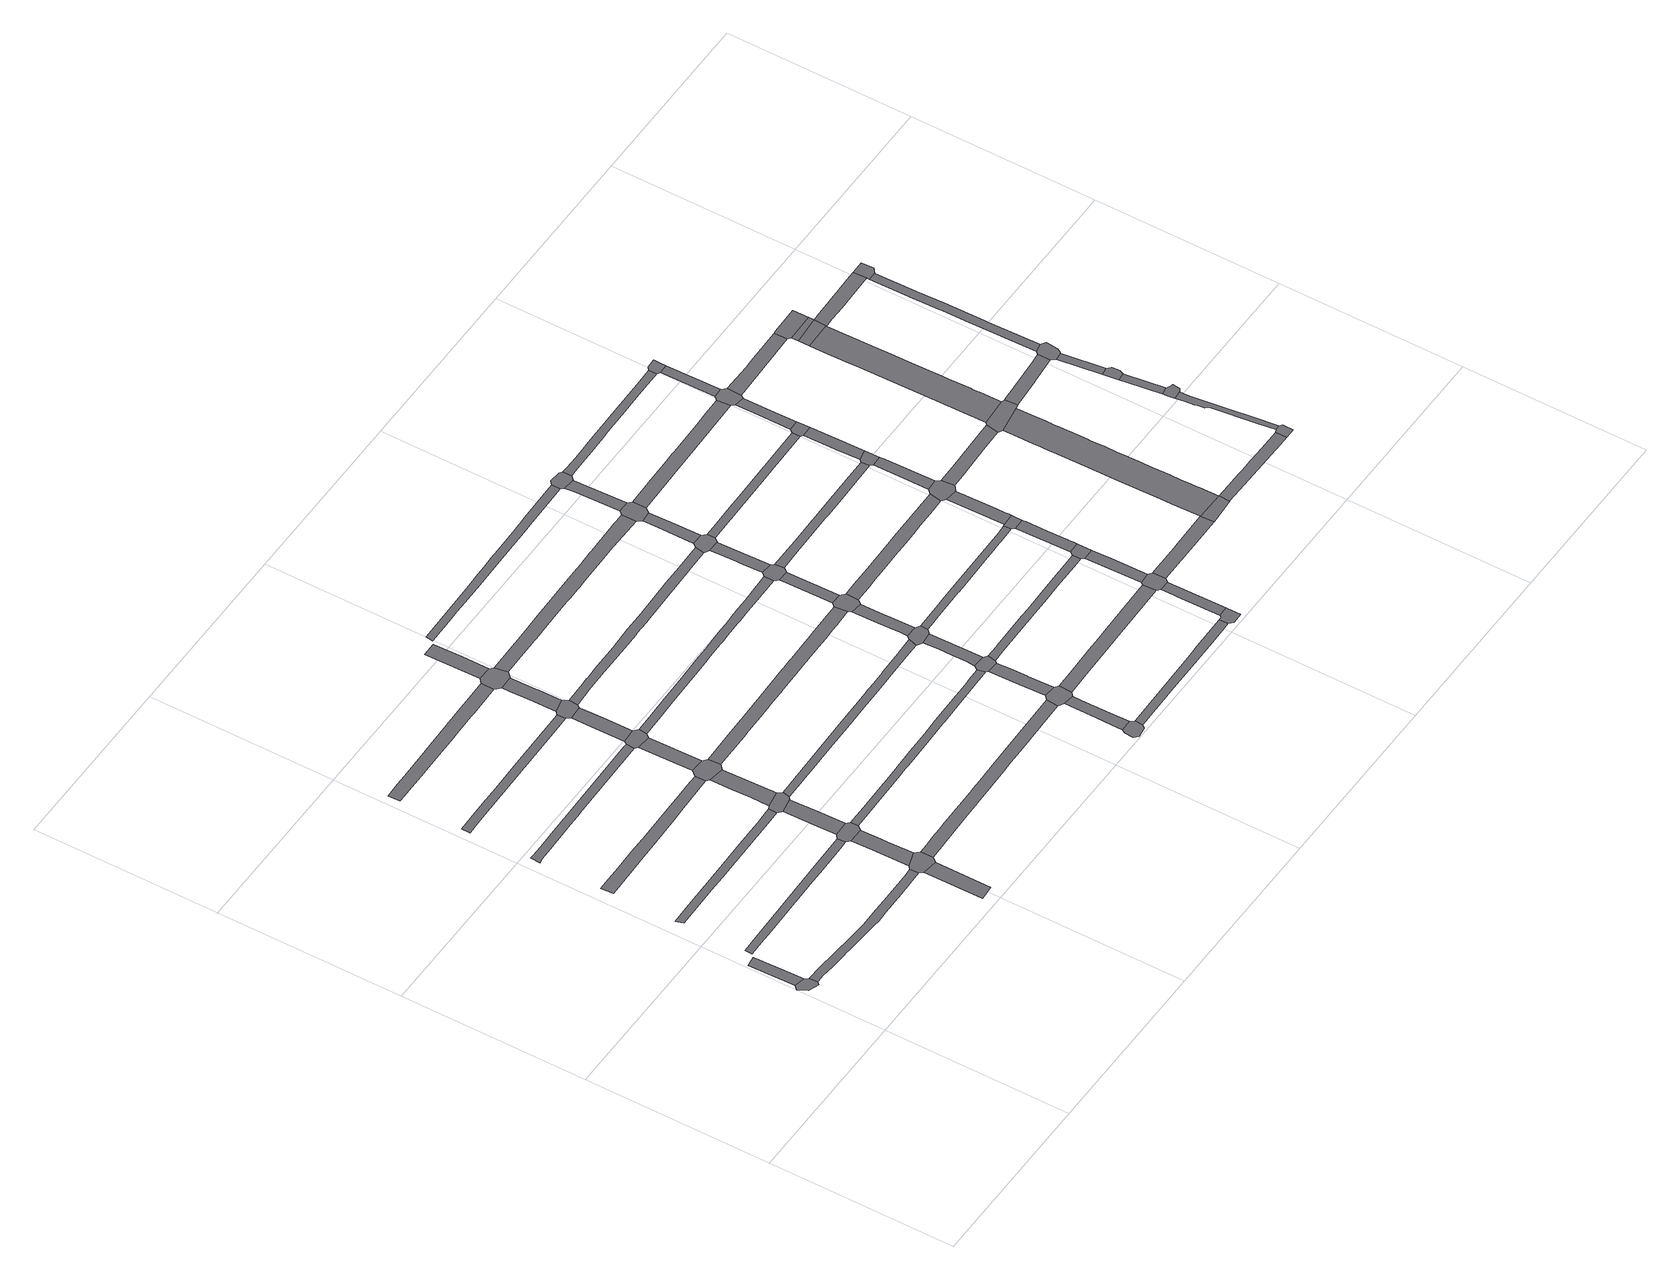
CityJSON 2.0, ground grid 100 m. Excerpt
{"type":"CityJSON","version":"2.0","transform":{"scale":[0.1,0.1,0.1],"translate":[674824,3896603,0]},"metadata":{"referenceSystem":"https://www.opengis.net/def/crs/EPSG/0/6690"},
"CityObjects":{
"road1":{"type":"Road","attributes":{"function":"9","usage":"9","RoadStructureAttribute.widthType":"9","RoadStructureAttribute.width":-9999,"RoadStructureAttribute.sectionType":"9"},"geometry":[{"type":"MultiSurface","lod":"1","boundaries":[[[0,1,2,3,4,5,6]]]}]},
"road2":{"type":"Road","attributes":{"function":"9","usage":"9","RoadStructureAttribute.widthType":"2","RoadStructureAttribute.width":6.5,"RoadStructureAttribute.sectionType":"1"},"geometry":[{"type":"MultiSurface","lod":"1","boundaries":[[[1,7,8,9,2]]]}]},
"road3":{"type":"Road","attributes":{"function":"9","usage":"9","RoadStructureAttribute.widthType":"3","RoadStructureAttribute.width":4.37,"RoadStructureAttribute.sectionType":"1"},"geometry":[{"type":"MultiSurface","lod":"1","boundaries":[[[10,11,12,13,14,15,16,17,18,19,20,21,22,23,24,25,26,27,28,29,30,31,32,33,34,0,6]]]}]},
"road4":{"type":"Road","attributes":{"function":"9","usage":"9","RoadStructureAttribute.widthType":"3","RoadStructureAttribute.width":4.01,"RoadStructureAttribute.sectionType":"1"},"geometry":[{"type":"MultiSurface","lod":"1","boundaries":[[[35,36,37,38,39,40,41,42,43,44,45,46,47,48,49,50,51]]]}]},
"road5":{"type":"Road","attributes":{"function":"9","usage":"9","RoadStructureAttribute.widthType":"3","RoadStructureAttribute.width":4.15,"RoadStructureAttribute.sectionType":"1"},"geometry":[{"type":"MultiSurface","lod":"1","boundaries":[[[52,53,54,55,56,57,58,59,60,61,62,63,64,65,66,67,68]]]}]},
"road6":{"type":"Road","attributes":{"function":"9","usage":"9","RoadStructureAttribute.widthType":"3","RoadStructureAttribute.width":5.82,"RoadStructureAttribute.sectionType":"1"},"geometry":[{"type":"MultiSurface","lod":"1","boundaries":[[[69,70,71,72,73,74,75,76,77,78,79,80,81,82,83,84,85,86,87,88]]]}]},
"road7":{"type":"Road","attributes":{"function":"9","usage":"9","RoadStructureAttribute.widthType":"2","RoadStructureAttribute.width":7.75,"RoadStructureAttribute.sectionType":"1"},"geometry":[{"type":"MultiSurface","lod":"1","boundaries":[[[89,90,91,92]]]}]},
"road8":{"type":"Road","attributes":{"function":"9","usage":"9","RoadStructureAttribute.widthType":"3","RoadStructureAttribute.width":4.35,"RoadStructureAttribute.sectionType":"1"},"geometry":[{"type":"MultiSurface","lod":"1","boundaries":[[[93,94,95,96,97,98,99,100,101,102,103,104,105,106,107,108]]]}]},
"road9":{"type":"Road","attributes":{"function":"9","usage":"9","RoadStructureAttribute.widthType":"9","RoadStructureAttribute.width":-9999,"RoadStructureAttribute.sectionType":"9"},"geometry":[{"type":"MultiSurface","lod":"1","boundaries":[[[109,110,111,25,24,90,89,112]]]}]},
"road10":{"type":"Road","attributes":{"function":"9","usage":"9","RoadStructureAttribute.widthType":"2","RoadStructureAttribute.width":7.75,"RoadStructureAttribute.sectionType":"1"},"geometry":[{"type":"MultiSurface","lod":"1","boundaries":[[[113,114,115,116,117,111,110]]]}]},
"road11":{"type":"Road","attributes":{"function":"9","usage":"9","RoadStructureAttribute.widthType":"3","RoadStructureAttribute.width":4.35,"RoadStructureAttribute.sectionType":"1"},"geometry":[{"type":"MultiSurface","lod":"1","boundaries":[[[118,119,120,121,122,123,124,125,126,127]]]}]},
"road12":{"type":"Road","attributes":{"function":"9","usage":"9","RoadStructureAttribute.widthType":"9","RoadStructureAttribute.width":-9999,"RoadStructureAttribute.sectionType":"9"},"geometry":[{"type":"MultiSurface","lod":"1","boundaries":[[[128,35,51,116,115,129,130,131]]]}]},
"road13":{"type":"Road","attributes":{"function":"9","usage":"9","RoadStructureAttribute.widthType":"2","RoadStructureAttribute.width":7.75,"RoadStructureAttribute.sectionType":"1"},"geometry":[{"type":"MultiSurface","lod":"1","boundaries":[[[132,133,134,135,136,137,138,128,131]]]}]},
"road14":{"type":"Road","attributes":{"function":"9","usage":"9","RoadStructureAttribute.widthType":"2","RoadStructureAttribute.width":8.32,"RoadStructureAttribute.sectionType":"1"},"geometry":[{"type":"MultiSurface","lod":"1","boundaries":[[[139,140,141,142,143,144,145,146,147,148,149,150,151,152,153,154,155,156,157,158,159,160,161,162,163]]]}]},
"road15":{"type":"Road","attributes":{"function":"9","usage":"9","RoadStructureAttribute.widthType":"9","RoadStructureAttribute.width":-9999,"RoadStructureAttribute.sectionType":"9"},"geometry":[{"type":"MultiSurface","lod":"1","boundaries":[[[164,165,57,56,136,135,166,167]]]}]},
"road16":{"type":"Road","attributes":{"function":"9","usage":"9","RoadStructureAttribute.widthType":"2","RoadStructureAttribute.width":7.75,"RoadStructureAttribute.sectionType":"1"},"geometry":[{"type":"MultiSurface","lod":"1","boundaries":[[[164,168,169,170,171,165]]]}]},
"road17":{"type":"Road","attributes":{"function":"9","usage":"9","RoadStructureAttribute.widthType":"9","RoadStructureAttribute.width":-9999,"RoadStructureAttribute.sectionType":"9"},"geometry":[{"type":"MultiSurface","lod":"1","boundaries":[[[172,173,79,78,169,168,174,175,176]]]}]},
"road18":{"type":"Road","attributes":{"function":"9","usage":"9","RoadStructureAttribute.widthType":"2","RoadStructureAttribute.width":7.75,"RoadStructureAttribute.sectionType":"1"},"geometry":[{"type":"MultiSurface","lod":"1","boundaries":[[[177,178,172,176,179]]]}]},
"road19":{"type":"Road","attributes":{"function":"9","usage":"9","RoadStructureAttribute.widthType":"9","RoadStructureAttribute.width":-9999,"RoadStructureAttribute.sectionType":"9"},"geometry":[{"type":"MultiSurface","lod":"1","boundaries":[[[180,181,101,100,177,179,182,183]]]}]},
"road20":{"type":"Road","attributes":{"function":"9","usage":"9","RoadStructureAttribute.widthType":"2","RoadStructureAttribute.width":7.75,"RoadStructureAttribute.sectionType":"1"},"geometry":[{"type":"MultiSurface","lod":"1","boundaries":[[[184,185,186,187,188,181,180]]]}]},
"road21":{"type":"Road","attributes":{"function":"9","usage":"9","RoadStructureAttribute.widthType":"9","RoadStructureAttribute.width":-9999,"RoadStructureAttribute.sectionType":"9"},"geometry":[{"type":"MultiSurface","lod":"1","boundaries":[[[186,189,190,191,192,122,121,187]]]}]},
"road22":{"type":"Road","attributes":{"function":"9","usage":"9","RoadStructureAttribute.widthType":"2","RoadStructureAttribute.width":7.75,"RoadStructureAttribute.sectionType":"1"},"geometry":[{"type":"MultiSurface","lod":"1","boundaries":[[[193,194,195,192,191,196,197,198,199,200,201]]]}]},
"road23":{"type":"Road","attributes":{"function":"9","usage":"9","RoadStructureAttribute.widthType":"2","RoadStructureAttribute.width":6.18,"RoadStructureAttribute.sectionType":"1"},"geometry":[{"type":"MultiSurface","lod":"1","boundaries":[[[202,203,204,205,206,207,208,209,210,211,212,109,112,213,214,215,216,217,218,219,220,221,222]]]}]},
"road24":{"type":"Road","attributes":{"function":"9","usage":"9","RoadStructureAttribute.widthType":"9","RoadStructureAttribute.width":-9999,"RoadStructureAttribute.sectionType":"9"},"geometry":[{"type":"MultiSurface","lod":"1","boundaries":[[[193,201,223,224,225,226,139,163]]]}]},
"road25":{"type":"Road","attributes":{"function":"9","usage":"9","RoadStructureAttribute.widthType":"2","RoadStructureAttribute.width":7.75,"RoadStructureAttribute.sectionType":"1"},"geometry":[{"type":"MultiSurface","lod":"1","boundaries":[[[227,228,229,230,226,225]]]}]},
"road26":{"type":"Road","attributes":{"function":"9","usage":"9","RoadStructureAttribute.widthType":"4","RoadStructureAttribute.width":3.93,"RoadStructureAttribute.sectionType":"1"},"geometry":[{"type":"MultiSurface","lod":"1","boundaries":[[[231,232,233,234,235,236,237,238,239,240,130,129,241,242,243,244,245,246,247,248,249,250,251,252,253,254]]]}]},
"road27":{"type":"Road","attributes":{"function":"9","usage":"9","RoadStructureAttribute.widthType":"3","RoadStructureAttribute.width":4.07,"RoadStructureAttribute.sectionType":"1"},"geometry":[{"type":"MultiSurface","lod":"1","boundaries":[[[255,256,257,258,259,260,261,262,263,264,265,266,267,268,269,270,271,272,273,274,167,166]]]}]},
"road28":{"type":"Road","attributes":{"function":"9","usage":"9","RoadStructureAttribute.widthType":"2","RoadStructureAttribute.width":6.54,"RoadStructureAttribute.sectionType":"1"},"geometry":[{"type":"MultiSurface","lod":"1","boundaries":[[[275,276,277,278,279,280,281,282,283,284,285,286,287,288,289,290,175,174,291,292,293,294,295,296,297,298,299,300,301,302,303,304,305,306,307,308,309,310,311,312,313,314,315,316]]]}]},
"road29":{"type":"Road","attributes":{"function":"9","usage":"9","RoadStructureAttribute.widthType":"3","RoadStructureAttribute.width":4.42,"RoadStructureAttribute.sectionType":"1"},"geometry":[{"type":"MultiSurface","lod":"1","boundaries":[[[317,318,319,320,321,322,323,324,325,326,327,328,329,330,331,183,182,332,333,334,335,336,337,338,339,340,341,342,343,344,345,346,347,348]]]}]},
"road30":{"type":"Road","attributes":{"function":"9","usage":"9","RoadStructureAttribute.widthType":"9","RoadStructureAttribute.width":-9999,"RoadStructureAttribute.sectionType":"9"},"geometry":[{"type":"MultiSurface","lod":"1","boundaries":[[[349,350,351,352,353,354,355,356]]]}]},
"road31":{"type":"Road","attributes":{"function":"9","usage":"9","RoadStructureAttribute.widthType":"3","RoadStructureAttribute.width":4.79,"RoadStructureAttribute.sectionType":"1"},"geometry":[{"type":"MultiSurface","lod":"1","boundaries":[[[357,358,359,360,361,362,363,364,365,366,367,368,190,189,369,370,371,372,373,374,375,376,377,378,379,380]]]}]},
"road32":{"type":"Road","attributes":{"function":"9","usage":"9","RoadStructureAttribute.widthType":"2","RoadStructureAttribute.width":6.27,"RoadStructureAttribute.sectionType":"1"},"geometry":[{"type":"MultiSurface","lod":"1","boundaries":[[[381,382,383,384,385,386,349,356]]]}]},
"road33":{"type":"Road","attributes":{"function":"9","usage":"9","RoadStructureAttribute.widthType":"9","RoadStructureAttribute.width":-9999,"RoadStructureAttribute.sectionType":"9"},"geometry":[{"type":"MultiSurface","lod":"1","boundaries":[[[221,384,383,387,388,389,390,222]]]}]},
"road34":{"type":"Road","attributes":{"function":"9","usage":"9","RoadStructureAttribute.widthType":"2","RoadStructureAttribute.width":6.68,"RoadStructureAttribute.sectionType":"1"},"geometry":[{"type":"MultiSurface","lod":"1","boundaries":[[[223,391,392,393,394,395,396,397,398,399,400,401,402,403,404,405,406,407,408,409,410,411,412,413,414,415,416,417,418,419,420,421,422,423,224]]]}]},
"road35":{"type":"Road","attributes":{"function":"9","usage":"9","RoadStructureAttribute.widthType":"2","RoadStructureAttribute.width":6.27,"RoadStructureAttribute.sectionType":"1"},"geometry":[{"type":"MultiSurface","lod":"1","boundaries":[[[424,425,426,427,428,429,390,389]]]}]},
"road36":{"type":"Road","attributes":{"function":"9","usage":"9","RoadStructureAttribute.widthType":"9","RoadStructureAttribute.width":-9999,"RoadStructureAttribute.sectionType":"9"},"geometry":[{"type":"MultiSurface","lod":"1","boundaries":[[[253,428,427,430,431,432,433,254]]]}]},
"road37":{"type":"Road","attributes":{"function":"9","usage":"9","RoadStructureAttribute.widthType":"3","RoadStructureAttribute.width":4.22,"RoadStructureAttribute.sectionType":"1"},"geometry":[{"type":"MultiSurface","lod":"1","boundaries":[[[434,435,436,437,438,439,440,441,442,443,444,445,446,447,448,449,450,451,452,453,454,455,456,457,458,459,460,461]]]}]},
"road38":{"type":"Road","attributes":{"function":"9","usage":"9","RoadStructureAttribute.widthType":"2","RoadStructureAttribute.width":6.27,"RoadStructureAttribute.sectionType":"1"},"geometry":[{"type":"MultiSurface","lod":"1","boundaries":[[[462,463,464,465,433,432,466,467]]]}]},
"road39":{"type":"Road","attributes":{"function":"9","usage":"9","RoadStructureAttribute.widthType":"9","RoadStructureAttribute.width":-9999,"RoadStructureAttribute.sectionType":"9"},"geometry":[{"type":"MultiSurface","lod":"1","boundaries":[[[468,469,470,264,263,462,467,471]]]}]},
"road40":{"type":"Road","attributes":{"function":"9","usage":"9","RoadStructureAttribute.widthType":"2","RoadStructureAttribute.width":6.27,"RoadStructureAttribute.sectionType":"1"},"geometry":[{"type":"MultiSurface","lod":"1","boundaries":[[[472,473,474,475,470,469,476,477,478]]]}]},
"road41":{"type":"Road","attributes":{"function":"9","usage":"9","RoadStructureAttribute.widthType":"3","RoadStructureAttribute.width":4.35,"RoadStructureAttribute.sectionType":"1"},"geometry":[{"type":"MultiSurface","lod":"1","boundaries":[[[479,480,481,482,355,354,483,484,485,486,487,488,489]]]}]},
"road42":{"type":"Road","attributes":{"function":"9","usage":"9","RoadStructureAttribute.widthType":"9","RoadStructureAttribute.width":-9999,"RoadStructureAttribute.sectionType":"9"},"geometry":[{"type":"MultiSurface","lod":"1","boundaries":[[[490,491,316,315,472,478,492,493]]]}]},
"road43":{"type":"Road","attributes":{"function":"9","usage":"9","RoadStructureAttribute.widthType":"2","RoadStructureAttribute.width":6.27,"RoadStructureAttribute.sectionType":"1"},"geometry":[{"type":"MultiSurface","lod":"1","boundaries":[[[494,495,496,491,490]]]}]},
"road44":{"type":"Road","attributes":{"function":"9","usage":"9","RoadStructureAttribute.widthType":"9","RoadStructureAttribute.width":-9999,"RoadStructureAttribute.sectionType":"9"},"geometry":[{"type":"MultiSurface","lod":"1","boundaries":[[[495,494,497,498,499,500,317,348]]]}]},
"road45":{"type":"Road","attributes":{"function":"9","usage":"9","RoadStructureAttribute.widthType":"2","RoadStructureAttribute.width":6.41,"RoadStructureAttribute.sectionType":"1"},"geometry":[{"type":"MultiSurface","lod":"1","boundaries":[[[387,501,502,503,504,505,506,507,508,509,510,511,512,513,514,515,388]]]}]},
"road46":{"type":"Road","attributes":{"function":"9","usage":"9","RoadStructureAttribute.widthType":"2","RoadStructureAttribute.width":6.27,"RoadStructureAttribute.sectionType":"1"},"geometry":[{"type":"MultiSurface","lod":"1","boundaries":[[[499,516,517,518,519,520,521,522,500]]]}]},
"road47":{"type":"Road","attributes":{"function":"9","usage":"9","RoadStructureAttribute.widthType":"9","RoadStructureAttribute.width":-9999,"RoadStructureAttribute.sectionType":"9"},"geometry":[{"type":"MultiSurface","lod":"1","boundaries":[[[523,524,525,380,379,518,517,526]]]}]},
"road48":{"type":"Road","attributes":{"function":"9","usage":"9","RoadStructureAttribute.widthType":"3","RoadStructureAttribute.width":4.14,"RoadStructureAttribute.sectionType":"1"},"geometry":[{"type":"MultiSurface","lod":"1","boundaries":[[[527,528,529,530,531,532,533,534,431,430,535,536,537,538,539,540,541,542,543]]]}]},
"road49":{"type":"Road","attributes":{"function":"9","usage":"9","RoadStructureAttribute.widthType":"2","RoadStructureAttribute.width":6.27,"RoadStructureAttribute.sectionType":"1"},"geometry":[{"type":"MultiSurface","lod":"1","boundaries":[[[544,545,525,524,546,547]]]}]},
"road50":{"type":"Road","attributes":{"function":"9","usage":"9","RoadStructureAttribute.widthType":"9","RoadStructureAttribute.width":-9999,"RoadStructureAttribute.sectionType":"9"},"geometry":[{"type":"MultiSurface","lod":"1","boundaries":[[[548,549,550,551,408,407,544,547]]]}]},
"road51":{"type":"Road","attributes":{"function":"9","usage":"9","RoadStructureAttribute.widthType":"4","RoadStructureAttribute.width":3.7,"RoadStructureAttribute.sectionType":"1"},"geometry":[{"type":"MultiSurface","lod":"1","boundaries":[[[552,553,554,555,556,557,558,559,560,561,562,563,564,565,566,567,568,569,570,468,471]]]}]},
"road52":{"type":"Road","attributes":{"function":"9","usage":"9","RoadStructureAttribute.widthType":"2","RoadStructureAttribute.width":6.27,"RoadStructureAttribute.sectionType":"1"},"geometry":[{"type":"MultiSurface","lod":"1","boundaries":[[[571,551,550,572,573,574]]]}]},
"road53":{"type":"Road","attributes":{"function":"9","usage":"9","RoadStructureAttribute.widthType":"9","RoadStructureAttribute.width":-9999,"RoadStructureAttribute.sectionType":"9"},"geometry":[{"type":"MultiSurface","lod":"1","boundaries":[[[575,489,488,576,577,578,579]]]}]},
"road54":{"type":"Road","attributes":{"function":"9","usage":"9","RoadStructureAttribute.widthType":"2","RoadStructureAttribute.width":6.11,"RoadStructureAttribute.sectionType":"1"},"geometry":[{"type":"MultiSurface","lod":"1","boundaries":[[[492,580,581,582,583,584,585,586,587,588,589,590,591,592,593,594,595,493]]]}]},
"road55":{"type":"Road","attributes":{"function":"9","usage":"9","RoadStructureAttribute.widthType":"9","RoadStructureAttribute.width":-9999,"RoadStructureAttribute.sectionType":"9"},"geometry":[{"type":"MultiSurface","lod":"1","boundaries":[[[596,597,598,434,461,574,573,599]]]}]},
"road56":{"type":"Road","attributes":{"function":"9","usage":"9","RoadStructureAttribute.widthType":"3","RoadStructureAttribute.width":5.94,"RoadStructureAttribute.sectionType":"1"},"geometry":[{"type":"MultiSurface","lod":"1","boundaries":[[[600,601,579,578,602,603]]]}]},
"road57":{"type":"Road","attributes":{"function":"9","usage":"9","RoadStructureAttribute.widthType":"9","RoadStructureAttribute.width":-9999,"RoadStructureAttribute.sectionType":"9"},"geometry":[{"type":"MultiSurface","lod":"1","boundaries":[[[602,604,605,606,607,504,503,603]]]}]},
"road58":{"type":"Road","attributes":{"function":"9","usage":"9","RoadStructureAttribute.widthType":"3","RoadStructureAttribute.width":4.32,"RoadStructureAttribute.sectionType":"1"},"geometry":[{"type":"MultiSurface","lod":"1","boundaries":[[[608,609,610,611,612,613,614,615,616,617,618,498,497]]]}]},
"road59":{"type":"Road","attributes":{"function":"9","usage":"9","RoadStructureAttribute.widthType":"3","RoadStructureAttribute.width":5.94,"RoadStructureAttribute.sectionType":"1"},"geometry":[{"type":"MultiSurface","lod":"1","boundaries":[[[619,620,621,607,606]]]}]},
"road60":{"type":"Road","attributes":{"function":"9","usage":"9","RoadStructureAttribute.widthType":"9","RoadStructureAttribute.width":-9999,"RoadStructureAttribute.sectionType":"9"},"geometry":[{"type":"MultiSurface","lod":"1","boundaries":[[[622,543,542,621,620,623,624]]]}]},
"road61":{"type":"Road","attributes":{"function":"9","usage":"9","RoadStructureAttribute.widthType":"3","RoadStructureAttribute.width":4.04,"RoadStructureAttribute.sectionType":"1"},"geometry":[{"type":"MultiSurface","lod":"1","boundaries":[[[625,626,627,628,629,630,631,632,523,526]]]}]},
"road62":{"type":"Road","attributes":{"function":"9","usage":"9","RoadStructureAttribute.widthType":"3","RoadStructureAttribute.width":5.94,"RoadStructureAttribute.sectionType":"1"},"geometry":[{"type":"MultiSurface","lod":"1","boundaries":[[[633,634,635,636,637,638,639,622,624]]]}]},
"road63":{"type":"Road","attributes":{"function":"9","usage":"9","RoadStructureAttribute.widthType":"9","RoadStructureAttribute.width":-9999,"RoadStructureAttribute.sectionType":"9"},"geometry":[{"type":"MultiSurface","lod":"1","boundaries":[[[640,565,564,639,638,641,642]]]}]},
"road64":{"type":"Road","attributes":{"function":"9","usage":"9","RoadStructureAttribute.widthType":"2","RoadStructureAttribute.width":6.53,"RoadStructureAttribute.sectionType":"1"},"geometry":[{"type":"MultiSurface","lod":"1","boundaries":[[[643,644,645,646,647,648,649,549,548,650,651,652,653]]]}]},
"road65":{"type":"Road","attributes":{"function":"9","usage":"9","RoadStructureAttribute.widthType":"3","RoadStructureAttribute.width":5.94,"RoadStructureAttribute.sectionType":"1"},"geometry":[{"type":"MultiSurface","lod":"1","boundaries":[[[641,654,655,656,657,658,659,642]]]}]},
"road66":{"type":"Road","attributes":{"function":"9","usage":"9","RoadStructureAttribute.widthType":"2","RoadStructureAttribute.width":6.21,"RoadStructureAttribute.sectionType":"1"},"geometry":[{"type":"MultiSurface","lod":"1","boundaries":[[[660,661,662,663,664,665,605,604,666,667,668]]]}]},
"road67":{"type":"Road","attributes":{"function":"9","usage":"9","RoadStructureAttribute.widthType":"9","RoadStructureAttribute.width":-9999,"RoadStructureAttribute.sectionType":"9"},"geometry":[{"type":"MultiSurface","lod":"1","boundaries":[[[659,658,669,670,671,672,673,590,589]]]}]},
"road68":{"type":"Road","attributes":{"function":"9","usage":"9","RoadStructureAttribute.widthType":"3","RoadStructureAttribute.width":4.11,"RoadStructureAttribute.sectionType":"1"},"geometry":[{"type":"MultiSurface","lod":"1","boundaries":[[[674,675,676,677,678,679,680,681,682,683,684,685,686,687,688,689,690,691,692,596,599]]]}]},
"road69":{"type":"Road","attributes":{"function":"9","usage":"9","RoadStructureAttribute.widthType":"3","RoadStructureAttribute.width":5.94,"RoadStructureAttribute.sectionType":"1"},"geometry":[{"type":"MultiSurface","lod":"1","boundaries":[[[693,694,673,672,695,696,697]]]}]},
"road70":{"type":"Road","attributes":{"function":"9","usage":"9","RoadStructureAttribute.widthType":"9","RoadStructureAttribute.width":-9999,"RoadStructureAttribute.sectionType":"9"},"geometry":[{"type":"MultiSurface","lod":"1","boundaries":[[[615,614,693,697,698,699]]]}]},
"road71":{"type":"Road","attributes":{"function":"9","usage":"9","RoadStructureAttribute.widthType":"3","RoadStructureAttribute.width":5.94,"RoadStructureAttribute.sectionType":"1"},"geometry":[{"type":"MultiSurface","lod":"1","boundaries":[[[698,700,701,702,703,704,705,699]]]}]},
"road72":{"type":"Road","attributes":{"function":"9","usage":"9","RoadStructureAttribute.widthType":"9","RoadStructureAttribute.width":-9999,"RoadStructureAttribute.sectionType":"9"},"geometry":[{"type":"MultiSurface","lod":"1","boundaries":[[[702,701,706,707,708,629,628]]]}]},
"road73":{"type":"Road","attributes":{"function":"9","usage":"9","RoadStructureAttribute.widthType":"9","RoadStructureAttribute.width":-9999,"RoadStructureAttribute.sectionType":"9"},"geometry":[{"type":"MultiSurface","lod":"1","boundaries":[[[709,710,660,668]]]}]},
"road74":{"type":"Road","attributes":{"function":"9","usage":"9","RoadStructureAttribute.widthType":"3","RoadStructureAttribute.width":5.83,"RoadStructureAttribute.sectionType":"1"},"geometry":[{"type":"MultiSurface","lod":"1","boundaries":[[[711,712,671,670,713,714,715,716,717,718,719]]]}]},
"road75":{"type":"Road","attributes":{"function":"9","usage":"9","RoadStructureAttribute.widthType":"3","RoadStructureAttribute.width":5.94,"RoadStructureAttribute.sectionType":"1"},"geometry":[{"type":"MultiSurface","lod":"1","boundaries":[[[720,721,722,723,708,707]]]}]},
"road76":{"type":"Road","attributes":{"function":"9","usage":"9","RoadStructureAttribute.widthType":"9","RoadStructureAttribute.width":-9999,"RoadStructureAttribute.sectionType":"9"},"geometry":[{"type":"MultiSurface","lod":"1","boundaries":[[[653,722,721,724,725,726,727,728,643]]]}]},
"road77":{"type":"Road","attributes":{"function":"9","usage":"9","RoadStructureAttribute.widthType":"3","RoadStructureAttribute.width":5.94,"RoadStructureAttribute.sectionType":"1"},"geometry":[{"type":"MultiSurface","lod":"1","boundaries":[[[728,727,729,730]]]}]},
"road78":{"type":"Road","attributes":{"function":"9","usage":"9","RoadStructureAttribute.widthType":"1","RoadStructureAttribute.width":15.08,"RoadStructureAttribute.sectionType":"1"},"geometry":[{"type":"MultiSurface","lod":"1","boundaries":[[[731,732,733,734,735,736,737,738,739,740,741,742,743,744,745,660,710,746,747,748,749,750,751,752,753,754,755,756,757,758,759,760,761,762,763,764,765,766,767,768,769,770,771,772,773]]]}]},
"road79":{"type":"Road","attributes":{"function":"9","usage":"9","RoadStructureAttribute.widthType":"9","RoadStructureAttribute.width":-9999,"RoadStructureAttribute.sectionType":"9"},"geometry":[{"type":"MultiSurface","lod":"1","boundaries":[[[684,683,730,729,774,775,776]]]}]},
"road80":{"type":"Road","attributes":{"function":"9","usage":"9","RoadStructureAttribute.widthType":"3","RoadStructureAttribute.width":5.9,"RoadStructureAttribute.sectionType":"1"},"geometry":[{"type":"MultiSurface","lod":"1","boundaries":[[[777,778,779,780,781,782,783,784,785,710,709,786,787,788,789,790,791,792]]]}]},
"road81":{"type":"Road","attributes":{"function":"9","usage":"9","RoadStructureAttribute.widthType":"9","RoadStructureAttribute.width":-9999,"RoadStructureAttribute.sectionType":"9"},"geometry":[{"type":"MultiSurface","lod":"1","boundaries":[[[793,794,795,711,719,731,773,796]]]}]},
"road82":{"type":"Road","attributes":{"function":"9","usage":"9","RoadStructureAttribute.widthType":"2","RoadStructureAttribute.width":6.19,"RoadStructureAttribute.sectionType":"1"},"geometry":[{"type":"MultiSurface","lod":"1","boundaries":[[[797,798,799,725,724,800]]]}]},
"road83":{"type":"Road","attributes":{"function":"9","usage":"9","RoadStructureAttribute.widthType":"1","RoadStructureAttribute.width":15.08,"RoadStructureAttribute.sectionType":"1"},"geometry":[{"type":"MultiSurface","lod":"1","boundaries":[[[801,802,803,804,805,806,807,795,794,808,809,810,811,812,813,814,815,816,817,818,819,820,821,822,823,824,825]]]}]},
"road84":{"type":"Road","attributes":{"function":"9","usage":"9","RoadStructureAttribute.widthType":"2","RoadStructureAttribute.width":6.99,"RoadStructureAttribute.sectionType":"1"},"geometry":[{"type":"MultiSurface","lod":"1","boundaries":[[[826,827,828,829,830,831,832,833,834,793,796]]]}]},
"road85":{"type":"Road","attributes":{"function":"9","usage":"9","RoadStructureAttribute.widthType":"9","RoadStructureAttribute.width":-9999,"RoadStructureAttribute.sectionType":"9"},"geometry":[{"type":"MultiSurface","lod":"1","boundaries":[[[777,792,835,836,837,838]]]}]},
"road86":{"type":"Road","attributes":{"function":"9","usage":"9","RoadStructureAttribute.widthType":"9","RoadStructureAttribute.width":-9999,"RoadStructureAttribute.sectionType":"9"},"geometry":[{"type":"MultiSurface","lod":"1","boundaries":[[[839,801,825,840]]]}]},
"road87":{"type":"Road","attributes":{"function":"9","usage":"9","RoadStructureAttribute.widthType":"1","RoadStructureAttribute.width":15.08,"RoadStructureAttribute.sectionType":"1"},"geometry":[{"type":"MultiSurface","lod":"1","boundaries":[[[841,842,843,839,840]]]}]},
"road88":{"type":"Road","attributes":{"function":"9","usage":"9","RoadStructureAttribute.widthType":"9","RoadStructureAttribute.width":-9999,"RoadStructureAttribute.sectionType":"9"},"geometry":[{"type":"MultiSurface","lod":"1","boundaries":[[[844,845,797,800,843,842,846]]]}]},
"road89":{"type":"Road","attributes":{"function":"9","usage":"9","RoadStructureAttribute.widthType":"4","RoadStructureAttribute.width":3.67,"RoadStructureAttribute.sectionType":"1"},"geometry":[{"type":"MultiSurface","lod":"1","boundaries":[[[837,847,848,849,850,851,852,853,854,855,856,857,858,859,860,838]]]}]},
"road90":{"type":"Road","attributes":{"function":"9","usage":"9","RoadStructureAttribute.widthType":"9","RoadStructureAttribute.width":-9999,"RoadStructureAttribute.sectionType":"9"},"geometry":[{"type":"MultiSurface","lod":"1","boundaries":[[[861,862,863,864,865,866,867,852,851]]]}]},
"road91":{"type":"Road","attributes":{"function":"9","usage":"9","RoadStructureAttribute.widthType":"4","RoadStructureAttribute.width":3.67,"RoadStructureAttribute.sectionType":"1"},"geometry":[{"type":"MultiSurface","lod":"1","boundaries":[[[868,865,864,869,870]]]}]},
"road92":{"type":"Road","attributes":{"function":"9","usage":"9","RoadStructureAttribute.widthType":"9","RoadStructureAttribute.width":-9999,"RoadStructureAttribute.sectionType":"9"},"geometry":[{"type":"MultiSurface","lod":"1","boundaries":[[[869,871,872,873,874,870]]]}]},
"road93":{"type":"Road","attributes":{"function":"9","usage":"9","RoadStructureAttribute.widthType":"4","RoadStructureAttribute.width":3.67,"RoadStructureAttribute.sectionType":"1"},"geometry":[{"type":"MultiSurface","lod":"1","boundaries":[[[873,875,876,874]]]}]},
"road94":{"type":"Road","attributes":{"function":"9","usage":"9","RoadStructureAttribute.widthType":"9","RoadStructureAttribute.width":-9999,"RoadStructureAttribute.sectionType":"9"},"geometry":[{"type":"MultiSurface","lod":"1","boundaries":[[[875,877,878,879,880,881,830,829,876]]]}]},
"road95":{"type":"Road","attributes":{"function":"9","usage":"9","RoadStructureAttribute.widthType":"2","RoadStructureAttribute.width":7.23,"RoadStructureAttribute.sectionType":"1"},"geometry":[{"type":"MultiSurface","lod":"1","boundaries":[[[825,882,883,884,885,886,887,888,889,890,891,892,840]]]}]},
"road96":{"type":"Road","attributes":{"function":"9","usage":"9","RoadStructureAttribute.widthType":"3","RoadStructureAttribute.width":4.48,"RoadStructureAttribute.sectionType":"1"},"geometry":[{"type":"MultiSurface","lod":"1","boundaries":[[[893,894,895,896,897,898,881,880,899,900,901,902,903,904,905,906,907,908]]]}]},
"road97":{"type":"Road","attributes":{"function":"9","usage":"9","RoadStructureAttribute.widthType":"9","RoadStructureAttribute.width":-9999,"RoadStructureAttribute.sectionType":"9"},"geometry":[{"type":"MultiSurface","lod":"1","boundaries":[[[909,888,887,910,908,907,911,912]]]}]}
},
"vertices":[
[98,473,0],[82,490,0],[26,503,0],[4,482,0],[31,432,0],[87,413,0],[100,426,0],
[79,564,0],[74,760,0],[17,754,0],
[147,426,0],[222,420,0],[289,415,0],[305,414,0],[321,413,0],[359,410,0],[367,409,0],[550,396,0],[571,394,0],[598,395,0],[641,396,0],[697,397,0],[716,398,0],[755,399,0],[934,403,0],[934,450,0],[904,447,0],[902,447,0],[726,445,0],[607,444,0],[524,443,0],[413,450,0],[304,458,0],[290,459,0],[183,467,0],
[921,836,0],[742,832,0],[190,819,0],[93,816,0],[90,778,0],[171,779,0],[233,780,0],[281,781,0],[298,781,0],[406,783,0],[475,784,0],[588,786,0],[603,786,0],[718,788,0],[895,791,0],[901,791,0],[924,792,0],
[332,1151,0],[428,1153,0],[542,1154,0],[854,1159,0],[911,1160,0],[914,1204,0],[872,1204,0],[857,1203,0],[812,1202,0],[756,1201,0],[630,1199,0],[545,1197,0],[435,1195,0],[269,1192,0],[198,1190,0],[77,1188,0],[91,1147,0],
[76,1522,0],[307,1529,0],[321,1529,0],[415,1531,0],[520,1534,0],[624,1537,0],[689,1539,0],[747,1541,0],[844,1543,0],[912,1545,0],[910,1602,0],[841,1601,0],[763,1600,0],[688,1599,0],[625,1598,0],[444,1595,0],[344,1594,0],[227,1592,0],[145,1591,0],[73,1589,0],
[1035,372,0],[953,383,0],[955,66,0],[1034,74,0],
[63,1914,0],[86,1918,0],[139,1919,0],[240,1922,0],[342,1924,0],[402,1925,0],[448,1926,0],[912,1936,0],[915,1979,0],[897,1979,0],[834,1978,0],[362,1970,0],[247,1968,0],[150,1966,0],[84,1965,0],[65,1965,0],
[1055,467,0],[1031,490,0],[950,464,0],[1054,398,0],
[1027,631,0],[1026,667,0],[1024,774,0],[944,774,0],[947,660,0],
[53,2288,0],[140,2290,0],[817,2301,0],[904,2303,0],[902,2348,0],[522,2342,0],[354,2339,0],[242,2337,0],[135,2335,0],[54,2334,0],
[941,853,0],[1041,798,0],[1041,838,0],[1025,856,0],
[1021,969,0],[1020,1004,0],[1019,1051,0],[1015,1154,0],[937,1140,0],[939,974,0],[940,956,0],
[886,2752,0],[758,2749,0],[704,2748,0],[517,2744,0],[452,2742,0],[448,2742,0],[389,2741,0],[332,2739,0],[327,2739,0],[287,2738,0],[201,2737,0],[162,2736,0],[123,2735,0],[53,2732,0],[53,2668,0],[235,2671,0],[327,2672,0],[347,2673,0],[522,2675,0],[556,2676,0],[599,2677,0],[680,2678,0],[705,2679,0],[808,2680,0],[885,2682,0],
[1018,1228,0],[931,1212,0],[1028,1166,0],[1040,1204,0],
[1011,1520,0],[927,1531,0],[929,1416,0],[932,1311,0],
[935,1632,0],[923,1619,0],[1036,1543,0],[1033,1609,0],[1010,1628,0],
[927,1919,0],[933,1715,0],[1004,1914,0],
[1003,2001,0],[927,1995,0],[1022,1935,0],[1026,1979,0],
[1001,2092,0],[999,2159,0],[996,2288,0],[922,2281,0],[923,2198,0],
[1009,2303,0],[1011,2352,0],[993,2380,0],[920,2363,0],
[914,2654,0],[915,2613,0],[917,2504,0],[991,2507,0],[990,2523,0],[989,2598,0],[989,2604,0],[988,2641,0],[988,2658,0],
[2096,489,0],[1809,483,0],[1700,480,0],[1582,478,0],[1527,477,0],[1498,476,0],[1398,474,0],[1272,472,0],[1221,471,0],[1164,469,0],[1107,468,0],[1092,401,0],[1133,402,0],[1323,407,0],[1583,413,0],[1693,416,0],[1757,418,0],[1864,421,0],[2029,425,0],[2178,429,0],[2183,490,0],
[1015,2685,0],[1004,2753,0],[986,2771,0],[911,2773,0],
[984,2919,0],[982,3001,0],[981,3072,0],[906,3071,0],
[2101,862,0],[2085,861,0],[2043,860,0],[1988,859,0],[1800,855,0],[1702,853,0],[1573,850,0],[1382,845,0],[1308,844,0],[1150,840,0],[1368,805,0],[1396,806,0],[1464,807,0],[1489,808,0],[1574,810,0],[1596,810,0],[1619,811,0],[1699,812,0],[1799,815,0],[1816,815,0],[1933,818,0],[2079,821,0],[2184,824,0],[2176,863,0],
[1263,1170,0],[1366,1172,0],[1566,1175,0],[1693,1178,0],[1793,1179,0],[1906,1181,0],[1920,1181,0],[2098,1185,0],[2159,1186,0],[2173,1231,0],[2081,1229,0],[2072,1228,0],[1933,1225,0],[1931,1225,0],[1872,1223,0],[1815,1222,0],[1804,1222,0],[1757,1221,0],[1565,1216,0],[1141,1207,0],
[2010,1632,0],[1910,1630,0],[1882,1629,0],[1866,1629,0],[1783,1627,0],[1767,1626,0],[1712,1625,0],[1701,1625,0],[1560,1621,0],[1502,1620,0],[1479,1620,0],[1455,1619,0],[1380,1617,0],[1329,1616,0],[1237,1614,0],[1116,1611,0],[1133,1545,0],[1139,1545,0],[1262,1547,0],[1265,1547,0],[1286,1548,0],[1360,1549,0],[1365,1549,0],[1467,1551,0],[1480,1552,0],[1558,1553,0],[1574,1553,0],[1575,1553,0],[1705,1556,0],[1738,1557,0],[1750,1557,0],[1797,1558,0],[1801,1558,0],[1817,1558,0],[1863,1559,0],[1939,1561,0],[1976,1561,0],[2020,1562,0],[2059,1563,0],[2072,1564,0],[2174,1567,0],[2166,1636,0],
[2159,2011,0],[1982,2005,0],[1922,2004,0],[1904,2003,0],[1881,2002,0],[1806,2000,0],[1763,1999,0],[1691,1997,0],[1624,1995,0],[1542,1993,0],[1432,1990,0],[1368,1988,0],[1300,1986,0],[1251,1985,0],[1137,1982,0],[1061,1936,0],[1128,1938,0],[1239,1941,0],[1503,1947,0],[1519,1948,0],[1550,1948,0],[1560,1949,0],[1593,1950,0],[1680,1952,0],[1703,1952,0],[1749,1954,0],[1816,1955,0],[1835,1956,0],[1856,1956,0],[1930,1957,0],[2008,1958,0],[2157,1960,0],
[2208,92,0],[2196,75,0],[2194,28,0],[2214,8,0],[2268,13,0],[2283,32,0],[2287,75,0],[2270,94,0],
[2000,2374,0],[1886,2372,0],[1657,2366,0],[1576,2365,0],[1540,2364,0],[1406,2361,0],[1243,2357,0],[1234,2357,0],[1183,2356,0],[1172,2356,0],[1116,2354,0],[1088,2354,0],[1132,2309,0],[1251,2310,0],[1284,2310,0],[1424,2312,0],[1526,2313,0],[1542,2314,0],[1619,2314,0],[1652,2315,0],[1984,2323,0],[2043,2325,0],[2138,2327,0],[2148,2377,0],
[2269,201,0],[2266,331,0],[2265,402,0],[2210,409,0],[2209,234,0],[2209,154,0],
[2284,419,0],[2290,490,0],[2269,505,0],[2205,510,0],
[1100,2687,0],[1229,2689,0],[1244,2689,0],[1262,2689,0],[1402,2692,0],[1533,2694,0],[1565,2694,0],[1629,2695,0],[1630,2695,0],[1644,2695,0],[1693,2696,0],[1694,2696,0],[1761,2697,0],[1765,2697,0],[1812,2698,0],[1947,2701,0],[2143,2699,0],[2143,2777,0],[2092,2776,0],[2077,2775,0],[2060,2775,0],[1874,2771,0],[1857,2771,0],[1774,2769,0],[1719,2768,0],[1643,2766,0],[1532,2764,0],[1467,2763,0],[1393,2761,0],[1284,2759,0],[1256,2758,0],[1188,2757,0],[1073,2754,0],
[2265,645,0],[2265,649,0],[2262,742,0],[2260,810,0],[2196,814,0],[2200,683,0],
[2269,825,0],[2277,868,0],[2259,883,0],[2192,887,0],
[2132,3151,0],[2025,3148,0],[1887,3145,0],[1862,3144,0],[1763,3142,0],[1646,3139,0],[1615,3138,0],[1589,3138,0],[1540,3137,0],[1524,3136,0],[1470,3135,0],[1384,3133,0],[1075,3126,0],[1002,3124,0],[999,3086,0],[1069,3087,0],[1184,3088,0],[1213,3089,0],[1281,3090,0],[1333,3090,0],[1388,3091,0],[1525,3093,0],[1636,3095,0],[1755,3097,0],[1826,3098,0],[1863,3099,0],[2060,3103,0],[2131,3105,0],
[2190,1166,0],[2194,1086,0],[2194,1008,0],[2195,934,0],[2257,1013,0],[2254,1173,0],
[2274,1234,0],[2250,1249,0],[2190,1250,0],[2274,1195,0],
[2182,1549,0],[2187,1411,0],[2190,1317,0],[2191,1296,0],[2247,1379,0],[2246,1425,0],[2243,1541,0],
[2843,87,0],[2798,86,0],[2737,84,0],[2398,77,0],[2492,35,0],[2533,35,0],[2638,37,0],[2896,40,0],[3006,42,0],[3041,43,0],[3040,91,0],
[2241,1654,0],[2184,1656,0],[2261,1566,0],[2264,1633,0],
[2236,1939,0],[2179,1940,0],[2182,1803,0],
[2254,1964,0],[2250,2012,0],[2236,2024,0],[2177,2030,0],
[2399,422,0],[2950,435,0],[3044,437,0],[3041,507,0],[2934,505,0],[2847,503,0],[2826,502,0],[2744,500,0],[2736,500,0],[2643,498,0],[2561,496,0],[2464,494,0],[2405,492,0],[2364,491,0],[2333,491,0],
[2231,2171,0],[2227,2309,0],[2166,2313,0],[2168,2265,0],[2172,2169,0],[2172,2154,0],[2173,2135,0],
[2247,2376,0],[2226,2396,0],[2165,2399,0],[2246,2332,0],
[2837,878,0],[2731,876,0],[2627,874,0],[2581,873,0],[2555,873,0],[2465,871,0],[2357,869,0],[2346,869,0],[2337,826,0],[2622,831,0],[2727,832,0],[2822,834,0],[2910,835,0],[2935,836,0],[2971,836,0],[3029,837,0],[3028,881,0],
[2161,2671,0],[2163,2591,0],[2222,2538,0],[2218,2678,0],
[2239,2705,0],[2239,2776,0],[2221,2796,0],[2159,2796,0],
[2298,1195,0],[2339,1196,0],[2355,1196,0],[2466,1198,0],[2547,1200,0],[2554,1200,0],[2619,1201,0],[2724,1204,0],[2782,1205,0],[2857,1206,0],[2891,1207,0],[2948,1208,0],[3021,1210,0],[3017,1250,0],[2973,1246,0],[2946,1245,0],[2558,1239,0],[2463,1237,0],[2455,1237,0],
[2151,3043,0],[2211,3046,0],[2210,3084,0],[2146,3088,0],
[3057,91,0],[3061,24,0],[3120,24,0],[3119,104,0],[3066,103,0],
[2345,1567,0],[2434,1569,0],[2446,1569,0],[2554,1571,0],[2594,1572,0],[2685,1573,0],[2752,1574,0],[2817,1576,0],[2925,1577,0],[2998,1579,0],[3010,1645,0],[2965,1644,0],[2689,1640,0],[2652,1639,0],[2452,1636,0],[2338,1634,0],
[2230,3152,0],[2215,3161,0],[2152,3169,0],[2229,3104,0],
[3062,348,0],[3062,331,0],[3114,419,0],[3061,420,0],
[3131,438,0],[3130,508,0],[3110,525,0],[3052,521,0],
[2390,1966,0],[2444,1967,0],[2618,1970,0],[2645,1970,0],[2765,1972,0],[2887,1974,0],[3016,1976,0],[3013,2022,0],[2909,2020,0],[2765,2018,0],[2424,2012,0],
[3105,720,0],[3103,824,0],[3044,822,0],
[3042,900,0],[3102,879,0],[3102,901,0],
[2753,2343,0],[2770,2343,0],[2794,2344,0],[3004,2348,0],[3002,2390,0],[2525,2381,0],[2448,2380,0],[2324,2377,0],
[3101,924,0],[3101,947,0],[3101,950,0],[3098,1065,0],[3096,1179,0],[3095,1196,0],[3035,1195,0],
[3027,1251,0],[3094,1253,0],[3030,1252,0],
[2992,2795,0],[2919,2793,0],[2813,2790,0],[2614,2785,0],[2595,2785,0],[2522,2783,0],[2424,2781,0],[2428,2709,0],[2528,2712,0],[2621,2714,0],[2999,2723,0],
[3094,1271,0],[3093,1294,0],[3092,1340,0],[3091,1414,0],[3088,1554,0],[3021,1562,0],
[3553,515,0],[3550,515,0],[3333,512,0],[3318,511,0],[3233,510,0],[3148,509,0],[3398,441,0],[3552,443,0],[3555,443,0],
[3104,1568,0],[3117,1578,0],[3111,1648,0],[3093,1669,0],[3031,1665,0],
[2264,3105,0],[2325,3106,0],[2405,3108,0],[2508,3110,0],[2555,3111,0],[2706,3114,0],[2787,3116,0],[2905,3118,0],[2971,3119,0],[2990,3120,0],[2990,3161,0],[2908,3160,0],[2810,3158,0],[2615,3155,0],[2572,3154,0],[2475,3153,0],[2418,3152,0],[2337,3150,0],[2264,3149,0],
[3029,1963,0],[3032,1779,0],[3086,1937,0],[3086,1943,0],[3085,1965,0],
[3083,2047,0],[3026,2035,0],
[3080,2169,0],[3076,2337,0],[3016,2336,0],[3020,2212,0],[3021,2194,0],[3021,2165,0],
[3075,2390,0],[3074,2410,0],[3018,2408,0],
[3704,452,0],[3707,511,0],
[3522,1658,0],[3213,1650,0],[3142,1578,0],[3189,1580,0],[3308,1584,0],[3345,1585,0],[3378,1586,0],[3463,1589,0],[3508,1590,0],
[3070,2570,0],[3067,2698,0],[3015,2706,0],[3018,2582,0],
[3081,2717,0],[3085,2794,0],[3072,2804,0],[3062,2815,0],[3012,2814,0],
[3057,3108,0],[3007,3107,0],
[3533,1576,0],[3534,1520,0],[3535,1466,0],[3536,1412,0],[3537,1376,0],[3537,1354,0],[3538,1312,0],[3539,1287,0],[3539,1279,0],[3541,1182,0],[3543,1071,0],[3545,954,0],[3549,729,0],[3550,669,0],[3553,518,0],[3707,514,0],[3705,619,0],[3704,621,0],[3703,681,0],[3702,716,0],[3702,721,0],[3701,774,0],[3700,837,0],[3699,857,0],[3699,864,0],[3697,972,0],[3697,993,0],[3696,1002,0],[3696,1031,0],[3695,1062,0],[3694,1131,0],[3693,1145,0],[3692,1205,0],[3692,1213,0],[3690,1318,0],[3690,1322,0],[3689,1356,0],[3688,1408,0],[3688,1411,0],[3687,1431,0],[3687,1448,0],[3686,1507,0],[3684,1599,0],
[3057,3156,0],[3057,3176,0],[3005,3175,0],
[4191,506,0],[4069,507,0],[3943,508,0],[3940,508,0],[3888,509,0],[3837,510,0],[3820,510,0],[3744,511,0],[3710,511,0],[3707,452,0],[3745,452,0],[3786,451,0],[3943,450,0],[4129,447,0],[4164,447,0],[4190,447,0],
[3700,1673,0],[3684,1679,0],[3534,1670,0],[3706,1606,0],
[3497,2799,0],[3287,2794,0],[3244,2793,0],[3499,2728,0],
[3515,2616,0],[3516,2581,0],[3520,2402,0],[3520,2367,0],[3524,2182,0],[3529,1958,0],[3532,1768,0],[3681,1799,0],[3681,1801,0],[3680,1836,0],[3680,1843,0],[3677,1966,0],[3677,1994,0],[3677,2001,0],[3675,2069,0],[3675,2090,0],[3672,2201,0],[3672,2211,0],[3671,2230,0],[3670,2274,0],[3670,2293,0],[3668,2375,0],[3668,2380,0],[3663,2616,0],[3663,2619,0],
[3720,1607,0],[3873,1619,0],[3880,1620,0],[4029,1631,0],[4028,1698,0],[3976,1694,0],[3794,1680,0],[3784,1680,0],[3718,1675,0],
[4246,446,0],[4247,505,0],[4235,515,0],[4208,515,0],
[3514,2677,0],[3668,2688,0],
[3668,2691,0],[3667,2718,0],[3514,2715,0],
[3512,2800,0],[3509,2800,0],[3665,2803,0],
[4217,650,0],[4201,773,0],[4187,877,0],[4175,967,0],[4174,1020,0],[4128,1014,0],[4133,982,0],[4135,965,0],[4141,917,0],[4144,902,0],[4148,871,0],[4148,867,0],[4163,849,0],[4195,603,0],
[4192,1030,0],[4196,1071,0],[4186,1072,0],[4163,1084,0],[4120,1078,0],[4123,1053,0],[4124,1045,0],
[4096,1256,0],[4131,1300,0],[4090,1295,0],
[4142,1325,0],[4139,1367,0],[4122,1385,0],[4079,1379,0],
[4089,1612,0],[4048,1608,0],
[4099,1627,0],[4107,1639,0],[4112,1707,0],[4088,1724,0],[4042,1713,0],
[3666,2619,0],[3692,2619,0],[3698,2619,0],[3719,2620,0],[3797,2621,0],[4021,2625,0],[4019,2696,0],[3966,2695,0],[3888,2693,0],[3696,2689,0],[3671,2688,0],
[4026,2374,0],[4030,2236,0],[4030,2221,0],[4030,2215,0],[4033,2099,0],[4033,2095,0],[4083,1919,0],[4081,2007,0],[4081,2018,0],[4081,2024,0],[4078,2153,0],[4076,2239,0],[4072,2387,0],[4072,2393,0],[4067,2609,0],[4021,2608,0],
[4072,2697,0],[4021,2622,0],[4093,2631,0],[4091,2698,0]
]}
